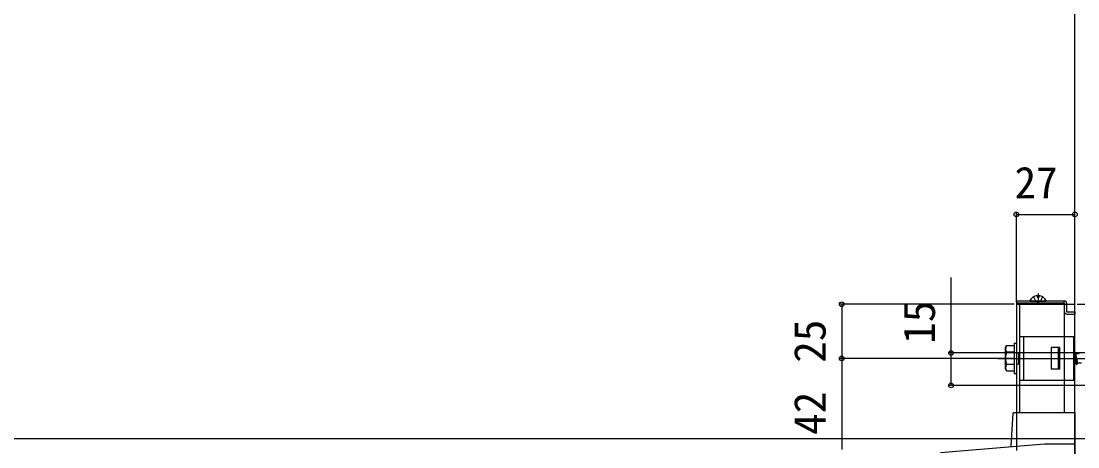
# Model space of a CAD drawing. Units: millimetres, scale not verified. Extents: x -875 to 875, y -1304 to 1296.
# Drawn here: x -264.5 to 223.4, y 461.9 to 658.6 of the extents above; entities that cross this region are included whole.
import ezdxf
from ezdxf.enums import TextEntityAlignment as Align

# ---------------------------------------------------------------- set-up
doc = ezdxf.new("R2010")
doc.units = ezdxf.units.MM
doc.header["$LTSCALE"] = 8
for name, color, linetype in [('0-4_YKK_12', 2, 'Continuous'), ('0-5_YKK_13', 4, 'Continuous'), ('0-6_YKK_D', 6, 'Continuous'), ('0-8_YSS_K', 3, 'Continuous')]:
    doc.layers.add(name, color=color, linetype=linetype)
doc.styles.add('ＭＳ ゴシック', font='')
doc.styles.get('ＭＳ ゴシック').set_extended_font_data('MS Gothic')

msp = doc.modelspace()

# ---------------------------------------------------------------- linework, layer by layer
at = {"layer": '0-4_YKK_12'}
for p, q in [((204.999, 532.801), (204.999, 527.681)), ((195, 527.801), (222, 527.801)), ((195, 527.801), (195, 477.8)), ((196.5, 527.801), (196.5, 477.8)), ((217, 527.801), (217, 477.8)), ((222, 202.801), (222, 527.801)), ((186.498, 502.801), (309.872, 502.801)), ((-861.832, 465.8), (375.634, 465.8))]:
    msp.add_line(p, q, dxfattribs=at)
at = {"layer": '0-5_YKK_13'}
for p, q in [((201.404, 529.301), (208.595, 529.301)), ((202.949, 531.267), (203.854, 529.451)), ((204.999, 528.843), (203.854, 529.451)), ((204.574, 531.779), (204.574, 530.901)), ((204.999, 528.843), (206.144, 529.451)), ((207.049, 531.267), (206.144, 529.451)), ((217, 528.301), (217, 529.301)), ((217.2, 527.801), (217.2, 528.301)), ((217.2, 524.301), (217.2, 527.801)), ((218.2, 528.301), (218.2, 527.801)), ((218.2, 527.801), (218.2, 524.301)), ((218.2, 524.301), (222, 524.301)), ((218.2, 523.301), (222, 523.301)), ((222, 524.301), (222, 523.301)), ((198.5, 492.801), (198.5, 512.801)), ((190, 507.801), (190.433, 508.551)), ((190, 497.801), (190, 507.801)), ((194, 508.551), (190.431, 508.551)), ((194, 509.801), (194, 495.801)), ((194, 509.801), (195, 509.801)), ((194, 508.551), (194, 497.051)), ((195, 509.801), (195, 495.801)), ((215, 507.801), (211.097, 507.801)), ((211.097, 507.801), (211.097, 497.801)), ((214.5, 497.801), (214.5, 507.801)), ((215, 497.801), (215, 507.801)), ((194, 505.688), (190.447, 505.688)), ((195, 505.401), (196, 505.401)), ((195.5, 505.401), (196, 505.401)), ((196, 505.401), (196, 500.201)), ((196, 505.401), (196, 500.201)), ((221.5, 505.051), (222, 505.801)), ((221.5, 505.051), (222.5, 500.551)), ((222, 505.801), (222.75, 499.801)), ((222, 505.801), (222.25, 505.051)), ((222.25, 505.051), (223.25, 500.551)), ((222.25, 505.051), (224, 505.051)), ((190, 497.801), (190.433, 497.051)), ((194, 499.914), (190.447, 499.914)), ((195, 500.201), (196, 500.201)), ((195.5, 500.201), (196, 500.201)), ((215, 497.801), (211.097, 497.801)), ((222.5, 500.551), (221.5, 500.551)), ((222.5, 500.551), (222.75, 499.801)), ((222.75, 499.801), (223.25, 500.551)), ((225, 500.551), (223.25, 500.551)), ((190.431, 497.051), (194, 497.051)), ((194, 495.801), (195, 495.801)), ((192.551, 462.278), (193.483, 477.518)), ((193.782, 477.8), (222, 477.8)), ((195, 477.8), (195, 460.217)), ((222, 477.8), (222, 463.3)), ((159.962, 459.321), (207.988, 463.299)), ((208.012, 463.3), (222, 463.3)), ((222, 463.3), (222, 457.8))]:
    msp.add_line(p, q, dxfattribs=at)
for points in [[(217.2, 529.301), (195, 529.301), (195, 528.301), (217.2, 528.301)], [(205.424, 531.779), (205.424, 530.901), (204.574, 530.901)]]:
    msp.add_lwpolyline(points, dxfattribs=at)
for points in [[(217, 527.801), (217, 528.301), (195, 528.301), (195, 527.801)], [(196.5, 492.801), (221.5, 492.801), (221.5, 512.801), (196.5, 512.801)]]:
    msp.add_lwpolyline(points, close=True, dxfattribs=at)
for centre, radius, start, end in [((201.404, 529.455), 0.154, 152.71904, 270), ((204.999, 527.601), 4.2, 95.80773, 152.71904), ((204.999, 527.601), 4.2, 27.28096, 84.19227), ((208.595, 529.455), 0.154, 270, 27.28096), ((217.2, 528.301), 1, 0, 90), ((218.2, 524.301), 1, 180, 270), ((192.556, 507.131), 2.556, 146.25178, 214.38425), ((199.553, 502.801), 9.553, 162.41205, 197.58795), ((192.556, 498.471), 2.556, 145.61575, 213.74822), ((193.782, 477.5), 0.3, 90, 176.5), ((192.251, 462.297), 0.3, 274.73419, 356.5), ((208.012, 463), 0.3, 90, 94.73419)]:
    msp.add_arc(centre, radius, start, end, dxfattribs=at)
at = {"layer": '0-6_YKK_D'}
for p, q in [((195, 528.801), (195, 570.301)), ((195, 569.301), (222, 569.301)), ((222, 528.801), (222, 570.301)), ((194, 527.801), (113.329, 527.801)), ((114.329, 527.801), (114.329, 502.801)), ((223, 527.801), (323, 527.801)), ((194, 502.801), (113.329, 502.801)), ((185.498, 502.801), (113.329, 502.801)), ((114.329, 502.801), (114.329, 460.799)), ((241, 505.301), (163.816, 505.301)), ((228.764, 490.301), (163.816, 490.301))]:
    msp.add_line(p, q, dxfattribs=at)
msp.add_lwpolyline([(164.816, 490.301), (164.816, 505.301), (164.816, 540.146)], dxfattribs=at)
for centre in [(195, 569.301), (222, 569.301), (114.329, 527.801), (114.329, 502.801), (114.329, 502.801), (164.816, 505.301), (164.816, 490.301)]:
    msp.add_circle(centre, 1.075, dxfattribs=at)
at = {"layer": '0-8_YSS_K'}
msp.add_line((222, 78.354), (222, 905.8), dxfattribs=at)

# ---------------------------------------------------------------- texts
at = {"layer": '0-6_YKK_D', "style": 'ＭＳ ゴシック'}
msp.add_text('27', height=14.66, dxfattribs=at).set_placement((194.125, 572.301), align=Align.BOTTOM_LEFT)
for s, p in [('15', (161.816, 509.533)), ('25', (111.329, 500.755)), ('42', (111.329, 467.482))]:
    msp.add_text(s, height=14.66, rotation=90, dxfattribs=at).set_placement(p, align=Align.BOTTOM_LEFT)

doc.saveas('drawing.dxf')
